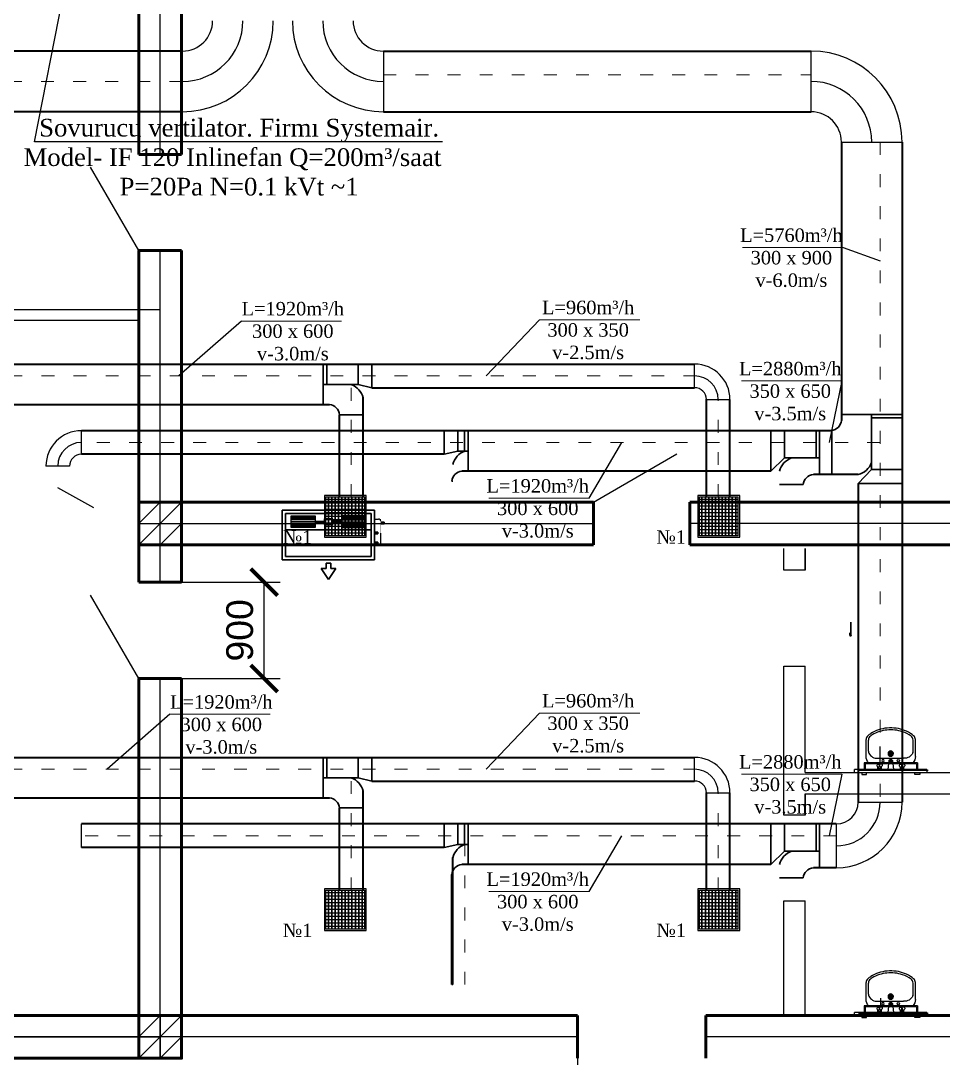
# Model space of a CAD drawing. Header units: inches. Extents: x 23 to 100097, y 11 to 104145.
# Drawn here: x 10990 to 19612, y 54257 to 63956 of the extents above; entities that cross this region are included whole.
import ezdxf

# ---------------------------------------------------------------- set-up
doc = ezdxf.new("R2010")
doc.units = ezdxf.units.IN
doc.header["$MEASUREMENT"] = 0
doc.linetypes.add('ACAD_ISO03W100', pattern=[30, 12, -18])
for name, color, linetype, lineweight in [('Divar', 7, 'Continuous', 25), ('fancoil sistemi', 80, 'Continuous', 30), ('nad', 1, 'Continuous', 9), ('PENCERE', 7, 'Continuous', 9), ('T-DİFÜZÖR', 7, 'Continuous', 0)]:
    doc.layers.add(name, color=color, linetype=linetype, lineweight=lineweight)
for name, color, linetype in [('DK_MAQUINAS', 7, 'Continuous'), ('noqte', 1, 'Continuous'), ('TEKST', 7, 'Continuous'), ('VRV MUSA', 5, 'Continuous')]:
    doc.layers.add(name, color=color, linetype=linetype)
doc.styles.get("Standard").update_dxf_attribs({"font": 'arial.ttf'})
doc.styles.add('Times Latin', font='')
doc.styles.get('Times Latin').set_extended_font_data('Times Latin')
doc.dimstyles.new('ISO-25', dxfattribs={"dimtxt": 250, "dimasz": 250, "dimexe": 150, "dimexo": 0.625, "dimgap": 100, "dimtad": 1, "dimdec": 0, "dimtxsty": 'Standard', "dimblk": 'ARCHTICK', "dimcen": 2.5, "dimadec": 0, "dimazin": 0, "dimtfac": 1, "dimtdec": 0, "dimtmove": 0, "dimatfit": 3, "dimfxl": 1, "dimarcsym": 0})

# ---------------------------------------------------------------- blocks, each defined once
blk = doc.blocks.new('_ArchTick')
at = {"layer": 'nad', "color": 0, "const_width": 0.15}
blk.add_lwpolyline([(-0.5, -0.5), (0.5, 0.5)], dxfattribs=at)
blk = doc.blocks.new('*D109')
at = {"color": 0, "lineweight": -2, "transparency": 16777216}
for p, q in [((12493.5, 58707), (13415, 58707)), ((13265, 57807), (13265, 58707)), ((12493.5, 57807), (13415, 57807))]:
    blk.add_line(p, q, dxfattribs=at)
at = {"layer": 'Defpoints', "color": 0, "transparency": 16777216}
for p in [(12492.9, 58707), (13265, 58707), (12492.9, 57807)]:
    blk.add_point(p, dxfattribs=at)
at = {"color": 0, "lineweight": -2, "transparency": 16777216, "xscale": 250, "yscale": 250, "zscale": 250}
for p, rotation in [((13265, 58707), 90), ((13265, 57807), 270)]:
    blk.add_blockref('_ArchTick', p, dxfattribs=dict(at, rotation=rotation))
at = {"color": 0, "transparency": 16777216, "insert": (13037.4, 58257), "char_height": 250, "attachment_point": 5, "rotation": 90}
blk.add_mtext('900', dxfattribs=at)
blk = doc.blocks.new('*D112')
at = {"color": 0, "lineweight": -2, "transparency": 16777216}
for p, q in [((10092.9, 54256.3), (10092.9, 51714.5)), ((16192.9, 54256.3), (16192.9, 51714.5)), ((10092.9, 51864.5), (16192.9, 51864.5))]:
    blk.add_line(p, q, dxfattribs=at)
at = {"layer": 'Defpoints', "color": 0, "transparency": 16777216}
for p in [(10092.9, 54257), (16192.9, 54257), (16192.9, 51864.5)]:
    blk.add_point(p, dxfattribs=at)
at = {"color": 0, "lineweight": -2, "transparency": 16777216, "xscale": 250, "yscale": 250, "zscale": 250, "rotation": 180}
blk.add_blockref('_ArchTick', (10092.9, 51864.5), dxfattribs=at)
at = {"color": 0, "lineweight": -2, "transparency": 16777216, "xscale": 250, "yscale": 250, "zscale": 250}
blk.add_blockref('_ArchTick', (16192.9, 51864.5), dxfattribs=at)
at = {"color": 0, "transparency": 16777216, "insert": (13142.9, 52092.2), "char_height": 250, "attachment_point": 5}
blk.add_mtext('6100', dxfattribs=at)
blk = doc.blocks.new('A$C30807CB4')
at = {"layer": 'T-DİFÜZÖR', "lineweight": 25}
for p, q in [((-31, 0), (-31, 62)), ((-31, 62), (31, 62)), ((31, 62), (31, 0)), ((-28.8, 59.8), (-28.8, 2.2)), ((28.8, 59.8), (-28.8, 59.8)), ((28.8, 2.2), (28.8, 59.8)), ((31, 0), (-31, 0)), ((28.8, 2.2), (-28.8, 2.2))]:
    blk.add_line(p, q, dxfattribs=at)
at = {"layer": 'T-DİFÜZÖR', "color": 3, "lineweight": 25}
for p, q in [((28.8, 59.8), (-28.8, 59.8)), ((-28.8, 56), (28.8, 56)), ((28.8, 56), (-28.8, 56)), ((-28.8, 51), (28.8, 51)), ((28.8, 51), (-28.8, 51)), ((-25, 2.2), (-25, 59.8)), ((-20, 2.2), (-20, 59.8)), ((-15, 2.2), (-15, 59.8)), ((-10, 2.2), (-10, 59.8)), ((-5, 2.2), (-5, 59.8)), ((0, 2.2), (0, 59.8)), ((5, 2.2), (5, 59.8)), ((10, 2.2), (10, 59.8)), ((15, 2.2), (15, 59.8)), ((20, 2.2), (20, 59.8)), ((25, 2.2), (25, 59.8)), ((-28.8, 46), (28.8, 46)), ((28.8, 46), (-28.8, 46)), ((-28.8, 41), (28.8, 41)), ((28.8, 41), (-28.8, 41)), ((-28.8, 36), (28.8, 36)), ((28.8, 36), (-28.8, 36)), ((-28.8, 31), (28.8, 31)), ((28.8, 31), (-28.8, 31)), ((-28.8, 26), (28.8, 26)), ((28.8, 26), (-28.8, 26)), ((-28.8, 21), (28.8, 21)), ((28.8, 21), (-28.8, 21)), ((-28.8, 16), (28.8, 16)), ((28.8, 16), (-28.8, 16)), ((-28.8, 11), (28.8, 11)), ((28.8, 11), (-28.8, 11)), ((-28.8, 6), (28.8, 6)), ((28.8, 6), (-28.8, 6))]:
    blk.add_line(p, q, dxfattribs=at)
blk = doc.blocks.new('sadadaaaaaaaaaa')
at = {"color": 1}
for p, q in [((100396, -134465), (100044, -134465)), ((100396, -134465), (100044, -134465)), ((100396, -134478), (100044, -134478)), ((100396, -134478), (100044, -134478)), ((100396, -134495), (100044, -134495)), ((100396, -134495), (100044, -134495)), ((100396, -134517), (100044, -134517)), ((100396, -134517), (100044, -134517)), ((100794, -134465), (101146, -134465)), ((100794, -134465), (101146, -134465)), ((100794, -134478), (101146, -134478)), ((100794, -134478), (101146, -134478)), ((100794, -134495), (101146, -134495)), ((100794, -134495), (101146, -134495)), ((100794, -134517), (101146, -134517)), ((100794, -134517), (101146, -134517)), ((100396, -134542), (100044, -134542)), ((100396, -134542), (100044, -134542)), ((100396, -134568), (100044, -134568)), ((100396, -134568), (100044, -134568)), ((100396, -134590), (100044, -134590)), ((100396, -134590), (100044, -134590)), ((100396, -134607), (100044, -134607)), ((100396, -134607), (100044, -134607)), ((100396, -134620), (100044, -134620)), ((100396, -134620), (100044, -134620)), ((100396, -134536), (100530, -134536)), ((100396, -134536), (100530, -134536)), ((100396, -134549), (100530, -134549)), ((100396, -134549), (100530, -134549)), ((100794, -134536), (100660, -134536)), ((100794, -134536), (100660, -134536)), ((100794, -134549), (100660, -134549)), ((100794, -134549), (100660, -134549)), ((100794, -134542), (101146, -134542)), ((100794, -134542), (101146, -134542)), ((100794, -134568), (101146, -134568)), ((100794, -134568), (101146, -134568)), ((100794, -134590), (101146, -134590)), ((100794, -134590), (101146, -134590)), ((100794, -134607), (101146, -134607)), ((100794, -134607), (101146, -134607)), ((100794, -134620), (101146, -134620)), ((100794, -134620), (101146, -134620))]:
    blk.add_line(p, q, dxfattribs=at)
at = {"color": 4}
for p, q in [((101280, -134504), (101340, -134504)), ((101370, -134856), (101370, -134714)), ((101280, -134886), (101340, -134886))]:
    blk.add_line(p, q, dxfattribs=at)
at = {"color": 1}
for points in [[(100396, -134629), (100044, -134629), (100044, -134456), (100396, -134456)], [(100396, -134629), (100044, -134629), (100044, -134456), (100396, -134456)], [(100530, -134586), (100660, -134586), (100660, -134499), (100530, -134499)], [(100530, -134586), (100660, -134586), (100660, -134499), (100530, -134499)], [(100794, -134629), (101146, -134629), (101146, -134456), (100794, -134456)], [(100794, -134629), (101146, -134629), (101146, -134456), (100794, -134456)]]:
    blk.add_lwpolyline(points, close=True, dxfattribs=at)
at = {"color": 4}
for centre, start, end in [((101340, -134534), 0, 90), ((101340, -134856), 270, 0)]:
    blk.add_arc(centre, 30, start, end, dxfattribs=at)
at = {"layer": 'DK_MAQUINAS', "lineweight": 30}
for p, q in [((100595, -135398), (100487, -135238)), ((100487, -135238), (100560, -135238)), ((100560, -135238), (100560, -135160)), ((100560, -135160), (100630, -135160)), ((100595, -135398), (100703, -135238)), ((100630, -135238), (100630, -135160)), ((100703, -135238), (100630, -135238))]:
    blk.add_line(p, q, dxfattribs=at)
at = {"layer": 'fancoil sistemi', "color": 3, "lineweight": 30}
for p, q in [((101280, -134370), (99910, -134370)), ((99910, -134370), (99910, -135110)), ((101280, -135110), (101280, -134370)), ((101230, -134420), (99960, -134420)), ((99960, -134420), (99960, -135060)), ((101230, -135060), (101230, -134420)), ((101230, -134665), (99960, -134665)), ((99910, -135110), (101280, -135110)), ((99960, -135060), (101230, -135060))]:
    blk.add_line(p, q, dxfattribs=at)
at = {"layer": 'noqte', "color": 4, "lineweight": 30}
for p, q in [((101370, -134548), (101420, -134548)), ((101370, -134572), (101420, -134572)), ((101420, -134548), (101420, -134572))]:
    blk.add_line(p, q, dxfattribs=at)
at = {"layer": 'noqte', "lineweight": 30}
for p, q in [((101280, -134698), (101330, -134698)), ((101280, -134722), (101330, -134722)), ((101330, -134698), (101330, -134722)), ((101280, -134848), (101330, -134848)), ((101280, -134872), (101330, -134872)), ((101330, -134848), (101330, -134872))]:
    blk.add_line(p, q, dxfattribs=at)
at = {"layer": 'noqte', "color": 4, "const_width": 5}
for points in [[(101370, -134504), (101280, -134504)], [(101280, -134886), (101370, -134886), (101370, -134504)]]:
    blk.add_lwpolyline(points, dxfattribs=at)

msp = doc.modelspace()

# ---------------------------------------------------------------- linework, layer by layer
for p, q in [((11117.1, 62823.5), (11898, 66803.8)), ((12292.9, 62707), (12292.9, 65257)), ((14930.5, 62823.5), (11117.1, 62823.5)), ((12092.9, 61807), (11642.9, 62586.4)), ((12292.9, 59257), (12292.9, 61807)), ((6292.9, 61257), (12292.9, 61257)), ((6292.9, 61157), (12092.9, 61157)), ((16342.9, 59457), (17122.3, 59907)), ((12092.9, 59257), (12292.9, 59457)), ((12092.9, 59057), (12492.9, 59457)), ((12292.9, 59057), (12292.9, 59457)), ((12092.9, 59057), (12092.9, 59257)), ((12092.9, 59257), (12492.9, 59257)), ((12292.9, 58707), (12292.9, 59257)), ((12292.9, 59057), (12492.9, 59257)), ((12492.9, 59257), (16342.9, 59257)), ((21292.9, 59257), (17242.9, 59257)), ((18122.8, 58820.9), (18122.8, 59020.9)), ((18322.8, 58820.9), (18322.8, 59020.9)), ((18322.8, 59020.9), (18322.8, 58820.9)), ((18322.8, 58820.9), (18122.8, 58820.9)), ((12092.9, 57807), (11642.9, 58586.4)), ((18122.8, 56528.6), (18122.8, 57920.9)), ((18122.8, 57920.9), (18322.8, 57920.9)), ((18322.8, 56928.6), (18322.8, 57920.9)), ((12292.9, 54257), (12292.9, 57807)), ((18891.1, 57077.7), (18891.1, 57237.4)), ((18912.7, 57129.1), (18912.7, 57231.3)), ((19330.3, 57129.1), (19330.3, 57231.4)), ((19351.9, 57077.7), (19351.9, 57237.4)), ((19002.7, 57061.5), (19240.3, 57061.5)), ((19137.9, 57032.8), (19105.1, 57032.8)), ((19117, 57105.7), (19105.4, 57105.8)), ((19121.5, 57110.2), (19121.5, 57120.9)), ((19121.5, 57088.5), (19121.5, 57101.2)), ((19137.7, 57105.5), (19126, 57105.6)), ((18783.1, 56928.6), (18783.1, 56955.6)), ((19459.9, 56955.6), (18783.1, 56955.6)), ((19471.5, 56945.6), (18821.5, 56945.6)), ((18861.5, 56955.6), (18861.5, 56945.6)), ((19381.5, 56955.6), (18861.5, 56955.6)), ((19369.9, 57018.6), (18873.1, 57018.6)), ((18873.1, 57018.6), (18873.1, 56955.6)), ((18882.1, 57009.6), (18882.1, 56955.6)), ((19360.9, 57009.6), (18882.1, 57009.6)), ((18993.1, 57005.6), (18991.5, 56990.7)), ((18993.1, 57005.6), (19016.5, 57005.6)), ((18996.5, 56960.6), (18996.5, 56955.6)), ((18996.5, 56960.6), (19036.5, 56960.6)), ((19001.7, 56965.6), (19031.3, 56965.6)), ((19001.7, 56965.6), (19001.7, 56960.6)), ((19039.9, 57005.6), (19016.5, 57005.6)), ((19031.3, 56965.6), (19031.3, 56960.6)), ((19036.5, 56960.6), (19036.5, 56955.6)), ((19039.9, 57005.6), (19041.5, 56990.7)), ((19139.4, 57019.7), (19103.7, 57019.7)), ((19104.5, 57027.1), (19138.6, 57027.1)), ((19203.1, 57005.6), (19201.5, 56990.7)), ((19203.1, 57005.6), (19226.5, 57005.6)), ((19246.5, 56960.6), (19206.5, 56960.6)), ((19206.5, 56960.6), (19206.5, 56955.6)), ((19211.7, 56965.6), (19211.7, 56960.6)), ((19241.3, 56965.6), (19211.7, 56965.6)), ((19249.9, 57005.6), (19226.5, 57005.6)), ((19241.3, 56965.6), (19241.3, 56960.6)), ((19246.5, 56960.6), (19246.5, 56955.6)), ((19249.9, 57005.6), (19251.5, 56990.7)), ((19360.9, 57009.6), (19360.9, 56955.6)), ((19369.9, 57018.6), (19369.9, 56955.6)), ((19381.5, 56955.6), (19381.5, 56945.6)), ((19459.9, 56955.6), (19459.9, 56928.6)), ((18322.8, 56928.6), (21092.9, 56928.6)), ((18783.1, 56928.6), (19459.9, 56928.6)), ((18850.6, 56928.6), (18850.6, 56910.6)), ((18850.6, 56910.6), (18895.6, 56910.6)), ((18895.6, 56910.6), (18895.6, 56928.6)), ((19347.4, 56910.6), (19347.4, 56928.6)), ((19392.4, 56910.6), (19347.4, 56910.6)), ((19392.4, 56928.6), (19392.4, 56910.6)), ((18322.8, 56528.6), (18322.8, 56728.6)), ((18322.8, 56728.6), (21092.9, 56728.6)), ((18322.8, 56728.6), (18322.8, 56528.6)), ((18322.8, 56528.6), (18122.8, 56528.6)), ((18122.8, 54667.5), (18122.8, 55728.6)), ((18122.8, 55728.6), (18322.8, 55728.6)), ((18322.8, 54667.5), (18322.8, 55728.6)), ((18891.1, 54806.1), (18891.1, 54965.7)), ((18912.7, 54857.5), (18912.7, 54959.7)), ((19330.3, 54857.5), (19330.3, 54959.7)), ((19351.9, 54806.1), (19351.9, 54965.7)), ((19117, 54834.1), (19105.4, 54834.2)), ((19121.5, 54838.5), (19121.5, 54849.3)), ((19121.5, 54816.9), (19121.5, 54829.5)), ((19137.7, 54833.9), (19126, 54834)), ((19369.9, 54747), (18873.1, 54747)), ((18873.1, 54747), (18873.1, 54684)), ((18882.1, 54738), (18882.1, 54684)), ((19360.9, 54738), (18882.1, 54738)), ((18993.1, 54734), (18991.5, 54719.1)), ((18993.1, 54734), (19016.5, 54734)), ((19002.7, 54789.9), (19240.3, 54789.9)), ((19039.9, 54734), (19016.5, 54734)), ((19039.9, 54734), (19041.5, 54719.1)), ((19139.4, 54748.1), (19103.7, 54748.1)), ((19104.5, 54755.5), (19138.6, 54755.5)), ((19137.9, 54761.2), (19105.1, 54761.2)), ((19203.1, 54734), (19201.5, 54719.1)), ((19203.1, 54734), (19226.5, 54734)), ((19249.9, 54734), (19226.5, 54734)), ((19249.9, 54734), (19251.5, 54719.1)), ((19360.9, 54738), (19360.9, 54684)), ((19369.9, 54747), (19369.9, 54684)), ((12092.9, 54457), (12292.9, 54657)), ((12092.9, 54257), (12492.9, 54657)), ((12292.9, 54657), (12292.9, 54257)), ((18783.1, 54657), (18783.1, 54684)), ((19459.9, 54684), (18783.1, 54684)), ((18783.1, 54657), (19459.9, 54657)), ((19471.5, 54674), (18821.5, 54674)), ((18850.6, 54657), (18850.6, 54639)), ((18850.6, 54639), (18895.6, 54639)), ((18861.5, 54684), (18861.5, 54674)), ((19381.5, 54684), (18861.5, 54684)), ((18895.6, 54639), (18895.6, 54657)), ((18996.5, 54689), (18996.5, 54684)), ((18996.5, 54689), (19036.5, 54689)), ((19001.7, 54694), (19031.3, 54694)), ((19001.7, 54694), (19001.7, 54689)), ((19031.3, 54694), (19031.3, 54689)), ((19036.5, 54689), (19036.5, 54684)), ((19246.5, 54689), (19206.5, 54689)), ((19206.5, 54689), (19206.5, 54684)), ((19211.7, 54694), (19211.7, 54689)), ((19241.3, 54694), (19211.7, 54694)), ((19241.3, 54694), (19241.3, 54689)), ((19246.5, 54689), (19246.5, 54684)), ((19347.4, 54639), (19347.4, 54657)), ((19392.4, 54639), (19347.4, 54639)), ((19381.5, 54684), (19381.5, 54674)), ((19392.4, 54657), (19392.4, 54639)), ((19459.9, 54684), (19459.9, 54657)), ((16192.9, 54457), (10092.9, 54457)), ((10092.9, 54457), (12292.9, 54457)), ((12292.9, 54257), (12492.9, 54457)), ((21292.9, 54457), (17392.9, 54457))]:
    msp.add_line(p, q)
at = {"lineweight": 53}
for p, q in [((12092.9, 62707), (12092.9, 65257)), ((12492.9, 62707), (12492.9, 65257)), ((12092.9, 62707), (12492.9, 62707)), ((12092.9, 59257), (12092.9, 61807)), ((12092.9, 61807), (12492.9, 61807)), ((12492.9, 59257), (12492.9, 61807)), ((16342.9, 59457), (12092.9, 59457)), ((12492.9, 59457), (12092.9, 59457)), ((12092.9, 59457), (12092.9, 59057)), ((12492.9, 59057), (12492.9, 59457)), ((16342.9, 59057), (16342.9, 59457)), ((21292.9, 59457), (17242.9, 59457)), ((17242.9, 59057), (17242.9, 59457)), ((12492.9, 58707), (12492.9, 59257)), ((16342.9, 59057), (12092.9, 59057)), ((12092.9, 59057), (12492.9, 59057)), ((12092.9, 58707), (12092.9, 59057)), ((21292.9, 59057), (17242.9, 59057)), ((12092.9, 58707), (12492.9, 58707)), ((12092.9, 54457), (12092.9, 57807)), ((12092.9, 57807), (12492.9, 57807)), ((12492.9, 54457), (12492.9, 57807)), ((16192.9, 54657), (10092.9, 54657)), ((16192.9, 54657), (16192.9, 54257)), ((21292.9, 54657), (17392.9, 54657)), ((17392.9, 54657), (17392.9, 54257)), ((10092.9, 54257), (12092.9, 54257))]:
    msp.add_line(p, q, dxfattribs=at)
at = {"color": 3, "ltscale": 500}
for p, q in [((12499.8, 63672.4), (12499.8, 63105.3)), ((17287.7, 60525.4), (17287.7, 60745.9)), ((17397.9, 60415.1), (17618.5, 60415.1)), ((11556.3, 59903.1), (11556.3, 60123.6)), ((11446.1, 59792.8), (11225.5, 59792.8)), ((17287.7, 56848.7), (17287.7, 57069.2)), ((17397.9, 56738.4), (17618.5, 56738.4)), ((18817.5, 56651.8), (19227.1, 56651.8)), ((11556.3, 56226.4), (11556.3, 56447)), ((18612.7, 56447), (18612.7, 56037.4))]:
    msp.add_line(p, q, dxfattribs=at)
at = {"color": 5, "ltscale": 500}
for p, q in [((14379.7, 63672.4), (14379.7, 63105.3)), ((18376.4, 63105.3), (18376.4, 63672.4)), ((18660, 62821.7), (19227.1, 62821.7))]:
    msp.add_line(p, q, dxfattribs=at)
at = {"color": 3, "lineweight": 30}
for p, q in [((13816.5, 60745.9), (13816.5, 60367.8)), ((13849.5, 60554.1), (13849.5, 60745.9)), ((14143.8, 60745.9), (14143.8, 60554.1)), ((14272.6, 60745.9), (14272.6, 60525.4)), ((14143.8, 60554.1), (13816.5, 60554.1)), ((14272.6, 60525.4), (14143.8, 60554.1)), ((14189.8, 60273.3), (13969.2, 60273.3)), ((13816.5, 57069.2), (13816.5, 56691.2)), ((13849.5, 56877.5), (13849.5, 57069.2)), ((14143.8, 57069.2), (14143.8, 56877.5)), ((14272.6, 57069.2), (14272.6, 56848.7)), ((14143.8, 56877.5), (13816.5, 56877.5)), ((14272.6, 56848.7), (14143.8, 56877.5)), ((14189.8, 56596.7), (13969.2, 56596.7))]:
    msp.add_line(p, q, dxfattribs=at)
at = {"color": 5, "lineweight": 30}
for p, q in [((19227.1, 60276.4), (18660, 60276.4)), ((18940.8, 59760), (18940.8, 60276.4)), ((18940.8, 60243.4), (19227.1, 60243.4)), ((14946.7, 60123.6), (14946.7, 59903.1)), ((15075.5, 60123.6), (15075.5, 59931.8)), ((15137.5, 59931.8), (15137.5, 60123.6)), ((15170.5, 60123.6), (15170.5, 59745.6)), ((18000.3, 60123.6), (18000.3, 59745.6)), ((18129, 60123.6), (18129, 59868.8)), ((18423.3, 59868.8), (18423.3, 60123.6)), ((18456.3, 60123.6), (18456.3, 59714.1)), ((18569.4, 59714.1), (18569.4, 60123.6)), ((14946.7, 59903.1), (15075.5, 59931.8)), ((15075.5, 59931.8), (15170.5, 59931.8)), ((18000.3, 59745.6), (18129, 59868.8)), ((18129, 59868.8), (18456.3, 59868.8)), ((18817.5, 59631.3), (18940.8, 59760)), ((19227.1, 59760), (18940.8, 59760)), ((15029.5, 59651.1), (15017.8, 59651.1)), ((18083.1, 59619.6), (18303.6, 59619.6)), ((19227.1, 59631.3), (18817.5, 59631.3)), ((14946.7, 56447), (14946.7, 56226.4)), ((15075.5, 56447), (15075.5, 56255.2)), ((15137.5, 56255.2), (15137.5, 56447)), ((15170.5, 56447), (15170.5, 56068.9)), ((18000.3, 56447), (18000.3, 56068.9)), ((18129, 56447), (18129, 56192.2)), ((18423.3, 56192.2), (18423.3, 56447)), ((18456.3, 56447), (18456.3, 56037.4)), ((14946.7, 56226.4), (15075.5, 56255.2)), ((15075.5, 56255.2), (15170.5, 56255.2)), ((18000.3, 56068.9), (18129, 56192.2)), ((18129, 56192.2), (18456.3, 56192.2)), ((15029.5, 55974.4), (15017.8, 55974.4)), ((18083.1, 55942.9), (18303.6, 55942.9))]:
    msp.add_line(p, q, dxfattribs=at)
at = {"color": 4}
for p, q in [((19020.4, 57170.9), (19020.4, 57005.6)), ((19025, 54819.8), (19025, 54734))]:
    msp.add_line(p, q, dxfattribs=at)
for points in [[(19096.5, 56955.6), (19106, 57041.1, -0.382162), (19111, 57045.6), (19132, 57045.6, -0.382162), (19137, 57041.1), (19146.5, 56955.6)], [(19096.5, 54684), (19106, 54769.5, -0.382162), (19111, 54774), (19132, 54774, -0.382162), (19137, 54769.5), (19146.5, 54684)]]:
    msp.add_lwpolyline(points, format="xyb")
at = {"lineweight": 53}
msp.add_lwpolyline([(12092.9, 54257), (12492.9, 54257), (12492.9, 54657), (12092.9, 54657)], close=True, dxfattribs=at)
for centre in [(19121.5, 57105.7), (19121.5, 54834)]:
    msp.add_circle(centre, 4.5)
at = {"color": 3, "ltscale": 500}
for centre, radius, start, end in [((12499.8, 63955.9), 283.6, 270, 0), ((12499.8, 63955.9), 850.7, 270, 0), ((12499.8, 63955.9), 567.1, 270, 0), ((17287.7, 60415.1), 330.8, 0, 90), ((17287.7, 60415.1), 220.5, 0, 90), ((17287.7, 60415.1), 110.3, 0, 90), ((11556.3, 59792.8), 330.8, 90, 180), ((11556.3, 59792.8), 220.5, 90, 180), ((11556.3, 59792.8), 110.3, 90, 180), ((17287.7, 56738.4), 330.8, 0, 90), ((17287.7, 56738.4), 220.5, 0, 90), ((17287.7, 56738.4), 110.3, 0, 90), ((18612.7, 56651.8), 204.8, 270, 0), ((18612.7, 56651.8), 614.4, 270, 0), ((18612.7, 56651.8), 409.6, 270, 0)]:
    msp.add_arc(centre, radius, start, end, dxfattribs=at)
at = {"color": 5, "ltscale": 500}
for centre, radius, start, end in [((14379.7, 63955.9), 850.7, 180, 270), ((14379.7, 63955.9), 567.1, 180, 270), ((14379.7, 63955.9), 283.6, 180, 270), ((18376.4, 62821.7), 850.7, 0, 90), ((18376.4, 62821.7), 567.1, 0, 90), ((18376.4, 62821.7), 283.6, 0, 90)]:
    msp.add_arc(centre, radius, start, end, dxfattribs=at)
at = {"color": 3, "lineweight": 30}
for centre, radius, start, end in [((14023.8, 60393), 170.2, 12.89273, 71.16767), ((13863.4, 60262), 106.4, 6.09393, 83.90607), ((14023.8, 56716.3), 170.2, 12.89273, 71.16767), ((13863.4, 56585.4), 106.4, 6.09393, 83.90607)]:
    msp.add_arc(centre, radius, start, end, dxfattribs=at)
at = {"color": 5, "lineweight": 30}
for centre, radius, start, end in [((18554.2, 60229.5), 106.4, 276.09393, 353.90607), ((15195.4, 59770.7), 170.2, 108.83233, 167.10727), ((18249, 59707.7), 170.2, 108.83233, 167.10727), ((18779.7, 59880), 170.2, 282.89273, 341.16767), ((15123.6, 59639.8), 106.4, 96.09393, 173.90607), ((18409.4, 59608.3), 106.4, 96.09393, 173.90607), ((15195.4, 56094.1), 170.2, 108.83233, 167.10727), ((18249, 56031.1), 170.2, 108.83233, 167.10727), ((15123.6, 55963.1), 106.4, 96.09393, 173.90607), ((18409.4, 55931.6), 106.4, 96.09393, 173.90607)]:
    msp.add_arc(centre, radius, start, end, dxfattribs=at)
for centre, radius, start, end in [((18936.1, 57237.4), 45, 129.49942, 180), ((18957.7, 57231.3), 45, 126.23428, 180), ((19285.3, 57231.4), 45, 0, 53.7726), ((19306.9, 57237.4), 45, 0, 50.49791), ((18957.7, 57129.1), 45, 180, 204.75103), ((19285.3, 57129.1), 45, 337.52906, 0), ((18975.8, 56969.7), 26.3, 351.08665, 53.14858), ((18964.2, 57002.2), 52.5, 315.72037, 3.69329), ((19068.9, 57002.2), 52.5, 176.30671, 224.27963), ((19057.3, 56969.7), 26.3, 126.85142, 188.91335), ((19185.8, 56969.7), 26.3, 351.08665, 53.14858), ((19174.2, 57002.2), 52.5, 315.72037, 3.69329), ((19278.9, 57002.2), 52.5, 176.30671, 224.27963), ((19267.3, 56969.7), 26.3, 126.85142, 188.91335), ((18936.1, 54965.7), 45, 129.49942, 180), ((18957.7, 54959.7), 45, 126.23428, 180), ((19285.3, 54959.7), 45, 0, 53.7726), ((19306.9, 54965.7), 45, 0, 50.49791), ((18957.7, 54857.5), 45, 180, 204.75103), ((19285.3, 54857.5), 45, 337.52906, 0), ((18975.8, 54698), 26.3, 351.08665, 53.14858), ((18964.2, 54730.6), 52.5, 315.72037, 3.69329), ((19068.9, 54730.6), 52.5, 176.30671, 224.27963), ((19057.3, 54698), 26.3, 126.85142, 188.91335), ((19185.8, 54698), 26.3, 351.08665, 53.14858), ((19174.2, 54730.6), 52.5, 315.72037, 3.69329), ((19278.9, 54730.6), 52.5, 176.30671, 224.27963), ((19267.3, 54698), 26.3, 126.85142, 188.91335)]:
    msp.add_arc(centre, radius, start, end)
at = {"extrusion": (0, 0, -1)}
for centre, major_axis, ratio, start_param, end_param in [((19121.5, 57104.7), (-17.8, -17.8), 1, 3.926991, 10.210176), ((18977.5, 57077.7), (61.1, -61.1), 1, 1.602945, 2.356194), ((19049.5, 57038.1), (7.64, -7.64), 1, 5.497787, 11.780972), ((19121.5, 57104.7), (-11.5, -11.5), 1, 3.926991, 10.210176), ((19121.5, 57038.1), (-8.91, -8.91), 1, 3.926991, 10.210176), ((19235.7, 57163.5), (65.6, -84.7), 0.876265, -0.445877, 0.677507), ((19265.5, 57077.7), (-61.1, -61.1), 1, 3.926991, 4.68024), ((18977.5, 54806.1), (61.1, -61.1), 1, 1.602945, 2.356194), ((19121.5, 54833.1), (-17.8, -17.8), 1, 3.926991, 10.210176), ((19121.5, 54833.1), (-11.5, -11.5), 1, 3.926991, 10.210176), ((19235.7, 54891.9), (65.6, -84.7), 0.876265, -0.445877, 0.677507), ((19265.5, 54806.1), (-61.1, -61.1), 1, 3.926991, 4.68024), ((19049.5, 54766.5), (7.64, -7.64), 1, 5.497787, 11.780972), ((19121.5, 54766.5), (-8.91, -8.91), 1, 3.926991, 10.210176)]:
    msp.add_ellipse(centre, major_axis=major_axis, ratio=ratio, start_param=start_param, end_param=end_param, dxfattribs=at)
for centre, major_axis, ratio, start_param, end_param in [((19007.3, 57163.5), (-65.6, -84.7), 0.876265, -0.427516, 0.677507), ((19191, 57038.1), (-7.64, -7.64), 1, 5.497787, 11.780972), ((19007.3, 54891.9), (-65.6, -84.7), 0.876265, -0.427516, 0.677507), ((19191, 54766.5), (-7.64, -7.64), 1, 5.497787, 11.780972)]:
    msp.add_ellipse(centre, major_axis=major_axis, ratio=ratio, start_param=start_param, end_param=end_param)
for points, knots in [([(19335.5, 57272.1), (19330.8, 57276), (19325.9, 57279.7), (19300, 57298.5), (19276.5, 57311.2), (19226.2, 57330.9), (19199.3, 57337.9), (19144.3, 57345.6), (19116.1, 57346.2), (19060.5, 57341.2), (19033.2, 57335.5), (18981.6, 57318.1), (18957.2, 57306.5), (18925.6, 57286.1), (18916.3, 57279.3), (18907.5, 57272.1)], [0.79134, 0.79134, 0.79134, 0.79134, 0.85748, 0.85748, 1.13155, 1.13155, 1.405619, 1.405619, 1.679689, 1.679689, 1.953759, 1.953759, 2.227829, 2.227829, 2.35025, 2.35025, 2.35025, 2.35025]), ([(19311.9, 57267.7), (19311.5, 57267.9), (19311.1, 57268.2), (19287.1, 57285.6), (19259.8, 57299.6), (19207.7, 57317.2), (19183.8, 57322.5), (19135.1, 57327.8), (19110.2, 57327.9), (19061.5, 57322.9), (19037.5, 57317.8), (18991.1, 57302.5), (18968.8, 57292), (18942.6, 57275.7), (18936.8, 57271.8), (18931.1, 57267.6)], [0.850168, 0.850168, 0.850168, 0.850168, 0.855623, 0.855623, 1.18639, 1.18639, 1.440102, 1.440102, 1.693813, 1.693813, 1.947525, 1.947525, 2.212156, 2.212156, 2.291454, 2.291454, 2.291454, 2.291454]), ([(19335.5, 55000.5), (19330.8, 55004.4), (19325.9, 55008.1), (19300, 55026.8), (19276.5, 55039.6), (19226.2, 55059.3), (19199.3, 55066.3), (19144.3, 55074), (19116.1, 55074.6), (19060.5, 55069.6), (19033.2, 55063.8), (18981.6, 55046.5), (18957.2, 55034.8), (18925.6, 55014.5), (18916.3, 55007.7), (18907.5, 55000.5)], [0.79134, 0.79134, 0.79134, 0.79134, 0.85748, 0.85748, 1.13155, 1.13155, 1.405619, 1.405619, 1.679689, 1.679689, 1.953759, 1.953759, 2.227829, 2.227829, 2.35025, 2.35025, 2.35025, 2.35025]), ([(19311.9, 54996), (19311.5, 54996.3), (19311.1, 54996.6), (19287.1, 55014), (19259.8, 55028), (19207.7, 55045.6), (19183.8, 55050.9), (19135.1, 55056.2), (19110.2, 55056.3), (19061.5, 55051.3), (19037.5, 55046.1), (18991.1, 55030.8), (18968.8, 55020.4), (18942.6, 55004.1), (18936.8, 55000.2), (18931.1, 54996)], [0.850168, 0.850168, 0.850168, 0.850168, 0.855623, 0.855623, 1.18639, 1.18639, 1.440102, 1.440102, 1.693813, 1.693813, 1.947525, 1.947525, 2.212156, 2.212156, 2.291454, 2.291454, 2.291454, 2.291454])]:
    msp.add_open_spline(points, degree=3, knots=knots)
at = {"layer": 'Divar'}
for p, q in [((18676, 61835.7), (19022.3, 61712.9)), ((13051.7, 61149), (12466.7, 60635.6)), ((15837, 61160.5), (15340.4, 60635.6)), ((18664.9, 60588.7), (18546.7, 60013.4)), ((16303.1, 59492.6), (16607.5, 60013.4)), ((11671.8, 59402.2), (11335.8, 59590)), ((13969.2, 59504.3), (14126.8, 59504.3)), ((17461, 59504.3), (17618.5, 59504.3)), ((12383.3, 57472.3), (11798.4, 56959)), ((15837, 57483.8), (15340.4, 56959)), ((18664.9, 56912.1), (18546.7, 56336.7)), ((16303.1, 55815.9), (16607.5, 56336.7)), ((13969.2, 55827.7), (14126.8, 55827.7)), ((17461, 55827.7), (17618.5, 55827.7))]:
    msp.add_line(p, q, dxfattribs=at)
at = {"layer": 'TEKST', "color": 3, "lineweight": 35, "ltscale": 0.95}
for p, q in [((12499.8, 63672.4), (9320.4, 63672.4)), ((12499.8, 63105.3), (9320.4, 63105.3)), ((9131.3, 60745.9), (17287.7, 60745.9)), ((14272.6, 60525.4), (17287.7, 60525.4)), ((14189.8, 59504.3), (14189.8, 60431)), ((10405.6, 60367.8), (13874.7, 60367.8)), ((17397.9, 59504.3), (17397.9, 60417)), ((17618.5, 59504.3), (17618.5, 60415.1)), ((13969.2, 59504.3), (13969.2, 60273.3)), ((9084.1, 57069.2), (17287.7, 57069.2)), ((14272.6, 56848.7), (17287.7, 56848.7)), ((14189.8, 55827.7), (14189.8, 56754.3)), ((17397.9, 55827.7), (17397.9, 56740.3)), ((10405.6, 56691.2), (13874.7, 56691.2)), ((17618.5, 55827.7), (17618.5, 56738.4)), ((13969.2, 55827.7), (13969.2, 56596.7))]:
    msp.add_line(p, q, dxfattribs=at)
at = {"layer": 'TEKST', "color": 5, "lineweight": 35, "ltscale": 0.95}
for p, q in [((14379.7, 63672.4), (18376.4, 63672.4)), ((14379.7, 63105.3), (18376.4, 63105.3)), ((18660, 62821.7), (18660, 60218.2)), ((19227.1, 62821.7), (19227.1, 56651.8)), ((18565.5, 60123.6), (11556.3, 60123.6)), ((14946.7, 59903.1), (11556.3, 59903.1)), ((18000.3, 59745.6), (15112.3, 59745.6)), ((18817.7, 59714.1), (18398.1, 59714.1)), ((18817.5, 59631.3), (18817.5, 56651.8)), ((18612.7, 56447), (11556.3, 56447)), ((14946.7, 56226.4), (11556.3, 56226.4)), ((15029.5, 54945.6), (15029.5, 56132.1)), ((18000.3, 56068.9), (15112.3, 56068.9)), ((15017.8, 54945.6), (15017.8, 55974.4)), ((18612.7, 56037.4), (18398.1, 56037.4)), ((15029.5, 54945.6), (15017.8, 54945.6))]:
    msp.add_line(p, q, dxfattribs=at)
at = {"layer": 'TEKST', "color": 5, "linetype": 'ACAD_ISO03W100', "lineweight": 9, "ltscale": 10}
for p, q in [((14379.7, 63451.8), (18376.4, 63451.8)), ((19022.3, 62821.7), (19022.3, 56651.8)), ((19022.3, 60013.4), (11556.3, 60013.4)), ((18612.7, 56336.7), (11556.3, 56336.7)), ((15139.8, 54945.6), (15139.8, 56336.7))]:
    msp.add_line(p, q, dxfattribs=at)
at = {"layer": 'TEKST', "color": 3, "linetype": 'ACAD_ISO03W100', "lineweight": 9, "ltscale": 10}
for p, q in [((12499.8, 63388.8), (9320.4, 63388.8)), ((9084.1, 60635.6), (17287.7, 60635.6)), ((14079.5, 59504.3), (14079.5, 60635.6)), ((17508.2, 59504.3), (17508.2, 60415.1)), ((9084.1, 56959), (17287.7, 56959)), ((14079.5, 55827.7), (14079.5, 56959)), ((17508.2, 55827.7), (17508.2, 56738.4))]:
    msp.add_line(p, q, dxfattribs=at)
at = {"layer": 'VRV MUSA', "color": 0, "linetype": 'ByBlock', "lineweight": 0, "ltscale": 1.55}
for p, q in [((18676, 61835.7), (17736.7, 61835.7)), ((13049.6, 61149), (13989, 61149)), ((16776.3, 61160.5), (15837, 61160.5)), ((18664.9, 60588.7), (17725.6, 60588.7)), ((16305.2, 59492.6), (15365.9, 59492.6)), ((12381.3, 57472.3), (13320.6, 57472.3)), ((16776.3, 57483.8), (15837, 57483.8)), ((18664.9, 56912.1), (17725.6, 56912.1)), ((16305.2, 55815.9), (15365.9, 55815.9))]:
    msp.add_line(p, q, dxfattribs=at)
at = {"layer": 'VRV MUSA', "lineweight": 30}
for p, q in [((18746.8, 58208.8), (18746.8, 58334.9)), ((18740.5, 58234), (18740.5, 58208.8)), ((18740.5, 58205.7), (18751.9, 58205.7)), ((18751.9, 58208.8), (18746.8, 58208.8)), ((18751.9, 58205.7), (18751.9, 58208.8))]:
    msp.add_line(p, q, dxfattribs=at)

# ---------------------------------------------------------------- block references
at = {"layer": 'Divar', "xscale": 0.6301167843381361, "yscale": 0.6301167843381361, "zscale": 0.6301167843381361}
msp.add_blockref('sadadaaaaaaaaaa', (-49520.9, 144050.3), dxfattribs=at)
at = {"layer": 'VRV MUSA', "color": 1, "xscale": -6.301167843381362, "yscale": 6.301167843381362, "zscale": 6.301167843381362, "rotation": 90}
for p in [(14218.2, 59322.9), (17709.9, 59322.9), (14218.2, 55646.2), (17709.9, 55646.2)]:
    msp.add_blockref('A$C30807CB4', p, dxfattribs=at)

# ---------------------------------------------------------------- texts
at = {"lineweight": 15, "insert": (13030.9, 62678.9), "char_height": 165.3061, "width": 4257.632, "attachment_point": 5, "style": 'Times Latin'}
msp.add_mtext('{\\C0;Sovurucu vertilator. \\fTimes New Roman|b0|i0|c238|p18;Firmı Systemair. Model-\\fTimes New Roman|b0|i0|c204|p18; IF 120 Inlinefan \\fTimes New Roman|b0|i0|c238|p18;Q=\\fTimes New Roman|b0|i0|c0|p18;2\\fTimes New Roman|b0|i0|c238|p18;00m³/saat   P=\\fTimes New Roman|b0|i0|c0|p18;2\\fTimes New Roman|b0|i0|c238|p18;0Pa N=\\fTimes New Roman|b0|i0|c204|p18;0.1\\fTimes New Roman|b0|i0|c238|p18; kVt\\fTimes New Roman|b0|i0|c204|p18; ~1  }', dxfattribs=at)
at = {"layer": 'PENCERE', "char_height": 126.02, "attachment_point": 3, "style": 'Times Latin'}
for insert in [(13716.1, 59192.6), (17207.8, 59192.6), (13716.1, 55515.9), (17207.8, 55515.9)]:
    msp.add_mtext_dynamic_manual_height_columns('{\\C0;№1}', width=237.567, gutter_width=7.88, heights=[0], dxfattribs=dict(at, insert=insert))
at = {"layer": 'VRV MUSA', "color": 0, "lineweight": 9, "ltscale": 150, "char_height": 126.023, "width": 962.192, "style": 'Times Latin'}
for s, insert, attachment_point in [('\\pxqc;L=5760m{\\fTimes New Roman|b0|i0|c238|p18;³}/h\\P300 x 900\\Pv-6.0m/s\\P ', (17711.7, 62014.1), 1), ('\\pxqc;L=1920m{\\fTimes New Roman|b0|i0|c238|p18;³}/h\\P300 x 600\\Pv-3.0m/s\\P ', (14013.9, 61327.3), 3), ('\\pxqc;L=960m{\\fTimes New Roman|b0|i0|c238|p18;³}/h\\P300 x 350\\Pv-2.5m/s\\P ', (15812, 61338.9), 1), ('\\pxqc;L=2880m{\\fTimes New Roman|b0|i0|c238|p18;³}/h\\P350 x 650\\Pv-3.5m/s\\P ', (17700.7, 60767.1), 1), ('\\pxqc;L=1920m{\\fTimes New Roman|b0|i0|c238|p18;³}/h\\P300 x 600\\Pv-3.0m/s\\P ', (15340.9, 59670.9), 1), ('\\pxqc;L=1920m{\\fTimes New Roman|b0|i0|c238|p18;³}/h\\P300 x 600\\Pv-3.0m/s\\P ', (13345.5, 57650.7), 3), ('\\pxqc;L=960m{\\fTimes New Roman|b0|i0|c238|p18;³}/h\\P300 x 350\\Pv-2.5m/s\\P ', (15812, 57662.2), 1), ('\\pxqc;L=2880m{\\fTimes New Roman|b0|i0|c238|p18;³}/h\\P350 x 650\\Pv-3.5m/s\\P ', (17700.7, 57090.5), 1), ('\\pxqc;L=1920m{\\fTimes New Roman|b0|i0|c238|p18;³}/h\\P300 x 600\\Pv-3.0m/s\\P ', (15340.9, 55994.3), 1)]:
    msp.add_mtext(s, dxfattribs=dict(at, insert=insert, attachment_point=attachment_point))

# ---------------------------------------------------------------- dimensions: what is measured, and where the dimension line sits
dim = msp.add_linear_dim(base=(13265, 58707), p1=(12492.9, 57807), p2=(12492.9, 58707), angle=90, dimstyle='ISO-25')
dim.commit()
dim.dimension.update_dxf_attribs({"geometry": '*D109', "text_midpoint": (13037.4, 58257)})
dim = msp.add_linear_dim(base=(16192.9, 51864.5), p1=(10092.9, 54257), p2=(16192.9, 54257), dimstyle='ISO-25', override={"dimtmove": 1})
dim.commit()
dim.dimension.update_dxf_attribs({"geometry": '*D112', "text_midpoint": (13142.9, 52092.2)})

doc.saveas('drawing.dxf')
